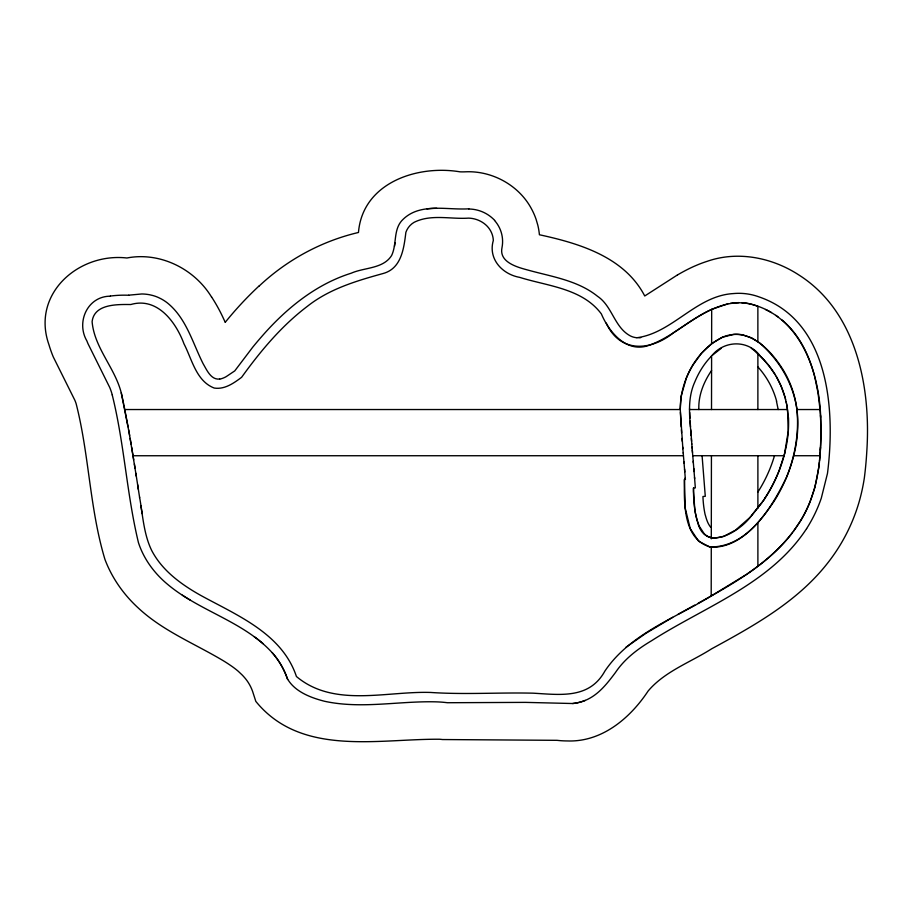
<?xml version="1.0" encoding="UTF-8"?>
<svg xmlns="http://www.w3.org/2000/svg" width="913" height="913" viewBox="0 0 913 913"><rect width="100%" height="100%" fill="white"/><g stroke="black" fill="none" stroke-linecap="round" stroke-linejoin="round"><path stroke-width="1.37" d="M139.541 497.014C142.793 514.932 143.592 533.649 151.592 550.299C162.149 570.705 181.345 584.537 200.94 595.516C237.403 615.499 282.117 633.611 296.428 676.51C333.838 707.952 386.325 690.97 430.628 692.453C464.683 694.736 498.863 692.374 532.975 693.172C560.171 694.667 589.284 699.324 604.897 671.066C629.844 633.987 674.547 618.512 711.193 595.995L711.284 547.218C682.878 540.165 684.088 502.675 684.453 479.519L685.378 479.439L685.264 477.956M711.295 538.841L711.432 455.724M711.512 409.538L711.604 355.979C723.792 340.321 747.941 339.488 759.958 355.671M711.284 547.218C739.633 547.926 759.958 522.247 774.338 500.86A162.377 162.377 0 0 0 787.542 474.783C797.951 448.66 801.591 418.941 793.066 391.768A98.752 98.752 0 0 0 783.434 370.347C771.086 350.375 749.151 326.534 723.279 336.886C696.414 349.531 680.299 380.162 680.253 409.241L681.075 396.265L686.348 378.13A95.192 95.192 0 0 1 692.978 365.006L701.515 353.205L711.626 343.596L711.684 309.359L727.741 303.835M694.531 477.294L695.329 487.873L693.492 488.033L693.503 491.331L694.804 509.465A96.253 96.253 0 0 0 695.238 512.193L695.558 513.859A66.523 66.523 0 0 0 697.441 521.346C704.471 552.947 739.119 532.211 750.828 516.518M819.52 460.894L819.954 455.724L793.717 455.724M819.418 461.91L819.007 465.972M818.893 466.977L814.91 487.462L810.093 501.716A130.616 130.616 0 0 1 800.473 520.935L793.431 531.332M827.52 473.094C835.372 410.667 829.78 321.182 759.091 296.919A58.615 58.615 0 0 0 733.344 293.575C696.071 295.755 672.767 332.868 636.977 337.73M468.86 208.849L467.97 208.86A80.059 80.059 0 0 1 462.994 208.986C443.079 209.157 419.044 203.873 403.158 219.268C392.83 228.843 397.189 243.976 391.597 255.537C383.163 268.947 364.344 267.361 351.197 273.204C315.487 284.411 285.655 308.971 261.449 336.863A373.679 373.679 0 0 0 252.73 347.191L234.767 370.895L226.162 376.658A22.985 22.985 0 0 1 219.668 379.157M827.475 473.436L821.312 498.11A141.207 141.207 0 0 1 806.613 528.616M784.484 454.263L788.307 430.902L787.565 409.538L689.566 409.538L689.532 408.819M779.234 470.412L784.86 452.791M784.438 454.446L784.096 455.724A150.942 150.942 0 0 1 765.083 497.927M765.162 497.973L762.834 501.454M806.613 528.616C770.561 583.898 705.019 606.506 651.711 640.652C637.708 648.949 624.503 658.946 615.385 672.619C607.773 682.741 599.681 693.309 588.098 699.107A42.181 42.181 0 0 1 583.761 700.979A45.376 45.376 0 0 1 572.645 703.524L525.534 702.382L447.427 702.725A116.156 116.156 0 0 0 435.878 701.846C398.776 700.887 361.251 709.275 324.514 701.264C310.557 697.692 294.716 691.598 287.355 678.679C284.069 669.149 278.887 660.282 272.211 652.727C243.588 621.308 199.821 611.368 167.752 584.468C154.48 573.49 143.775 559.098 138.445 542.63C126.713 494.07 124.328 443.535 112.231 394.952M711.581 370.473C703.775 381.874 698.205 395.534 698.856 409.538M762.366 502.15L751.502 515.788M792.621 532.462C780.25 548.713 764.535 562.088 747.758 573.604M711.273 356.321C704.163 363.648 698.707 372.493 694.827 381.919C685.846 401.56 690.73 423.552 691.803 444.186M711.01 356.595L711.341 356.241M712.186 355.408L721.35 348.207M258.927 286.26C286.728 260.034 321.25 241.215 358.467 232.473C362.587 182.828 417.07 164.637 459.981 171.827A62.906 62.906 0 0 0 465.676 171.804C491.924 170.651 518.413 184.974 531.104 208.141A68.555 68.555 0 0 1 536.079 219.268L537.814 225.191A67.733 67.733 0 0 1 539.412 234.755C579.401 243.406 624.446 256.941 644.738 295.983L677.435 274.95M625.816 647.363L645.902 633.325L672.676 617.325M711.626 343.596L722.286 337.285L733.744 334.375A32.971 32.971 0 0 1 742.68 334.854L751.776 337.924L759.764 342.98C779.029 360.007 792.804 382.65 796.752 408.237C799.366 431.723 795.314 455.302 786.572 477.168C772.056 507.308 747.724 547.857 709.584 546.933L698.582 541.181L690.205 528.524L685.229 508.21L684.453 479.519M735.969 529.745L749.938 517.454L763.61 500.324A154.035 154.035 0 0 0 779.223 470.412M746.823 574.254L711.193 595.995M735.022 530.396L723.781 536.365M698.217 603.196C736.517 582.095 776.735 559.235 800.404 521.026C818.436 492.039 821.574 457.151 820.81 423.803C820.776 375.905 802.481 316.743 750.201 303.915A47.955 47.955 0 0 0 741.641 302.671M678.154 614.255L694.702 605.136M711.684 309.359C689.612 319.367 671.865 337.285 648.846 345.376C626.683 353.434 609.051 332.161 601.37 313.924C582.243 288.314 547.891 286.214 519.645 277.358C502.059 274.22 487.953 258.767 493.317 240.484A21.581 21.581 0 0 0 491.662 233.032C487.896 223.936 478.184 218.355 468.54 218.127C450.463 219.371 430.97 213.859 414.046 222.35A18.762 18.762 0 0 0 405.886 232.29C403.911 248.188 401.537 268.525 383.106 273.512C356.515 280.862 329.456 288.839 307.43 306.277C281.501 325.884 260.513 351.071 241.603 377.309C233.694 383.22 224.666 389.657 214.224 388.059C196.169 381.075 192.027 359.391 183.992 343.847C175.935 322.095 157.367 296.748 130.81 304.531C117.286 304.394 94.153 303.789 92.11 321.696C94.45 348.949 116.67 369.445 121.954 395.968M723.404 536.502L714.423 538.168A16.708 16.708 0 0 1 712.266 537.985L711.204 537.78A13.41 13.41 0 0 1 705.966 535.28L705.247 534.698M110.382 296.177C87.431 296.234 75.95 322.163 86.849 340.857A105.714 105.714 0 0 0 88.047 343.802L109.72 387.466A58.82 58.82 0 0 1 112.265 394.941M730.491 303.31L738.822 302.602M219.645 379.055C210.903 380.048 206.772 369.879 203.12 363.716C192.586 342.832 186.366 318.317 167.49 303.013A44.189 44.189 0 0 0 161.144 298.859L158.406 297.512A39.647 39.647 0 0 0 152.619 295.458L149.595 294.751A44.395 44.395 0 0 0 141.743 293.975L128.756 295.173M123.94 405.361L124.784 409.538L680.265 409.538L682.867 448.74M796.935 409.538L820.034 409.538L820.251 412.471A295.413 295.413 0 0 1 819.885 455.713M131.62 447.05L133.058 455.747L683.449 455.724M692.762 455.724L784.096 455.724M705.019 534.493L704.345 533.843M760.986 356.686L768.62 365.234L775.422 375.015M704.128 533.626L699.484 526.561A48.069 48.069 0 0 1 696.733 518.812L695.444 513.311A94.085 94.085 0 0 1 694.804 509.465L694.359 506.042M606.278 323.134C620.132 353.696 651.289 350.877 673.897 332.458C697.806 316.663 725.664 294.888 756.01 305.684L757.87 306.323L757.881 341.576M211.576 297.102C194.366 268.707 159.855 251.623 126.907 257.991C78.324 252.49 31.145 294.191 48.914 344.612A125.834 125.834 0 0 0 53.239 356.857L74.809 400.168A40.731 40.731 0 0 1 76.144 403.729C89.223 454.936 89.679 508.861 104.949 559.418C111.968 578.055 123.746 594.728 138.422 608.126C163.222 631.225 195.154 643.802 223.833 661.058A176.551 176.551 0 0 1 228.227 663.854L231.343 665.965A85.4 85.4 0 0 1 238.259 671.283L242.105 674.924A62.997 62.997 0 0 1 243.018 675.882L243.805 676.738A42.546 42.546 0 0 1 252.57 691.301L255.823 701.389C301.062 756.945 377.742 738.731 439.564 739.245A52.418 52.418 0 0 1 442.508 739.541L557.021 740.329A94.21 94.21 0 0 0 567.452 740.945C601.815 742.201 630.153 718.211 648.104 691.05C664.584 671.454 690.365 662.359 711.524 648.881C753.647 625.919 797.175 601.85 827.338 563.458A179.815 179.815 0 0 0 859.19 501.648A191.57 191.57 0 0 0 864.109 479.439L864.371 477.75A382.889 382.889 0 0 0 866.791 451.558C871.059 387.797 856.851 311.881 799.001 275.053C772.238 257.569 737.841 250.596 707.176 261.323A124.1 124.1 0 0 0 698.765 264.348L693.754 266.47A172.819 172.819 0 0 0 677.457 274.973M776.221 376.373L781.163 386.267L785.1 397.577M225.191 322.186L222.567 316.583A167.718 167.718 0 0 0 211.645 297.056M814.704 376.67C809.569 356.538 800.381 336.806 784.918 322.54A78.267 78.267 0 0 0 782.019 320.007M786.527 403.523L784.826 396.596A90.125 90.125 0 0 0 770.823 368.144L764.113 359.962L753.921 350.204A44.178 44.178 0 0 0 751.285 348.298M785.363 398.559L785.614 399.552M776.472 401.252L778.184 409.538M815.012 378.005L818.025 392.875L820.034 409.538M786.093 401.526L787.086 406.525M121.269 392.841L129.178 432.91L136.345 476.369M122.182 397.007L123.723 404.311M124.784 409.538L128.082 426.828M786.721 404.516L788.364 417.618M128.607 429.715L129.635 435.49M130.137 438.377L131.13 444.163M133.058 455.747L133.732 459.867M134.394 463.987L135.044 468.118M140.876 505.619L142.143 513.699M787.257 407.529L787.417 408.533M135.854 473.265L138.365 489.436M137.623 484.632L139.621 497.528M694.279 505.357L694.017 502.607A157.435 157.435 0 0 1 693.515 488.033M702.086 455.724L705.281 496.307L702.942 496.524A104.082 104.082 0 0 0 705.087 514.441L705.566 515.936A42.888 42.888 0 0 0 707.039 520.638L707.13 520.844A22.266 22.266 0 0 0 710.713 527.258M692.282 449.961L693.366 462.914M683.198 452.837L684.065 463.131M692.043 447.073L692.499 452.528M693.229 461.27L694.645 478.732M682.719 447.073L683.232 453.122M683.963 461.898L685.378 479.439M691.769 443.798L692.134 448.169M693.846 468.666L694.074 471.542M684.556 469.065L684.807 472.021M691.346 438.423L691.575 441.299M682.034 438.411L682.262 441.299M691.13 435.535L690.707 429.761M681.395 429.761L681.6 432.648M690.513 426.873L690.148 421.098M681.201 426.873L680.39 412.436M689.977 418.211L689.692 412.436M757.881 353.696L757.881 409.538M757.893 455.724L757.893 508.21M757.893 522.567L757.893 566.311M225.283 322.255A350.729 350.729 0 0 1 258.847 286.168M585.267 700.408A45.068 45.068 0 0 1 572.645 703.524M640.755 337.627A22.665 22.665 0 0 1 638.872 337.764M636.977 337.742A17.415 17.415 0 0 1 630.312 335.893C614.278 327.288 612.418 306.254 597.524 296.28C577.587 280.257 551.452 276.65 527.543 269.963C516.986 267.144 498.783 262.111 502.024 247.526A31.578 31.578 0 0 0 494.561 220.489M468.86 209.009A35.995 35.995 0 0 1 494.686 220.375M395.021 242.778A72.207 72.207 0 0 1 394.484 246.339M110.37 296.052A107.666 107.666 0 0 1 128.756 295.264M426.93 208.872A100.156 100.156 0 0 1 436.779 208.312M272.234 652.704A78.29 78.29 0 0 1 287.652 679.466M254.225 636.669A124.773 124.773 0 0 1 263.149 643.733M190.087 599.978A226.812 226.812 0 0 1 182.383 595.196M765.505 309.484A78.267 78.267 0 0 1 771.394 312.588M775.822 315.362A78.267 78.267 0 0 1 777.956 316.857M757.87 366.912A83.094 83.094 0 0 1 776.632 401.206M774.486 455.724A140.922 140.922 0 0 1 757.847 492.096M820.479 447.302A298.46 298.46 0 0 1 820.308 450.12M820.502 415.392A298.46 298.46 0 0 1 820.593 417.344M788.49 417.606A118.462 118.462 0 0 1 784.746 452.768"/></g></svg>
